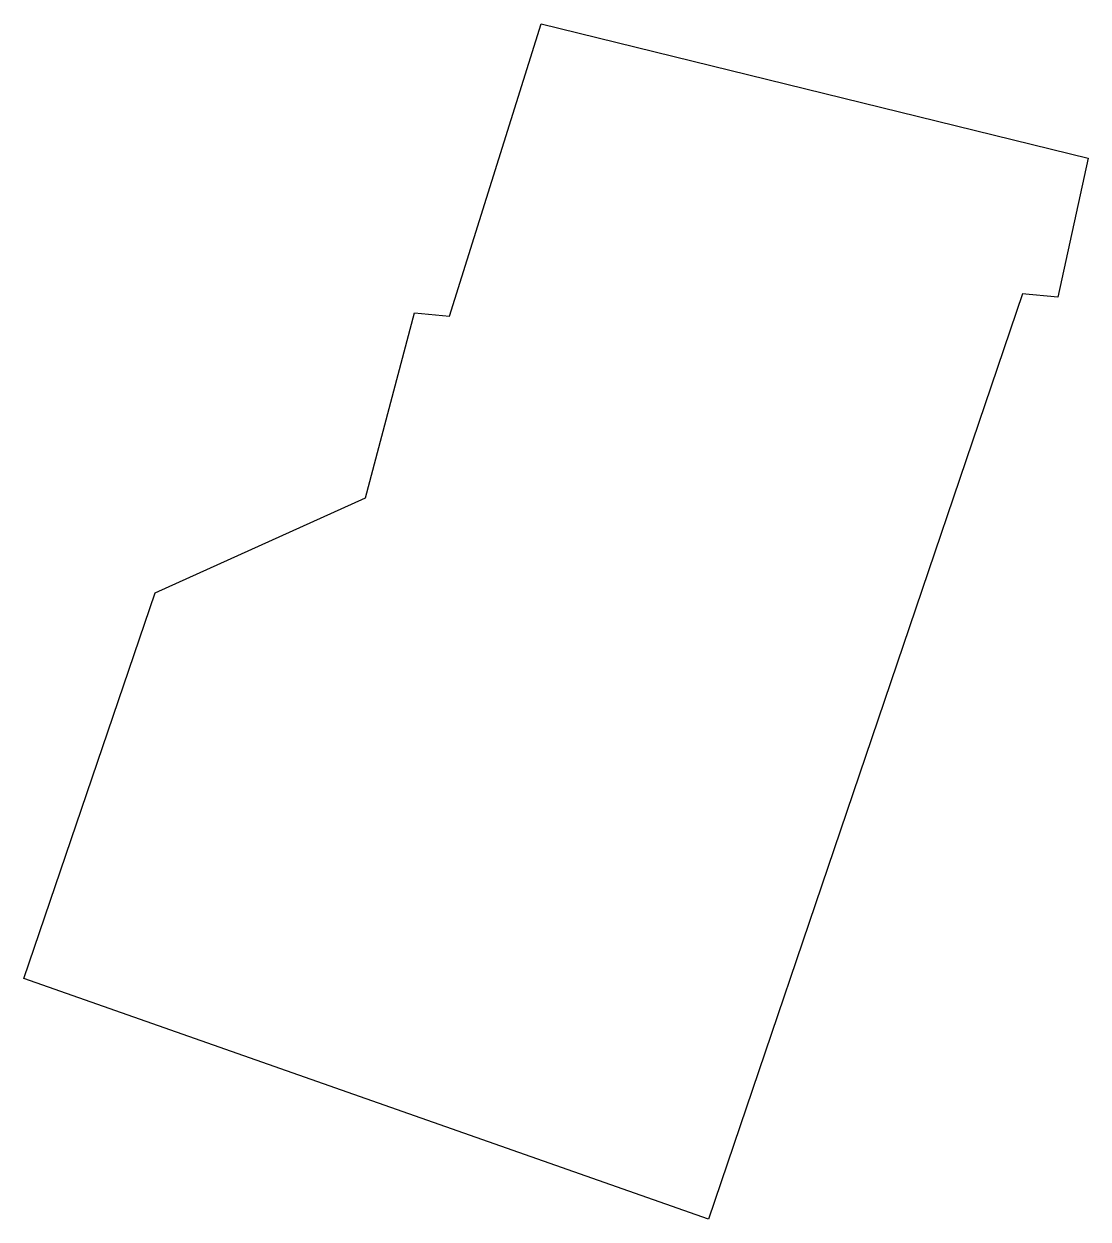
# Model space of a CAD drawing. Header units: metres. Extents: x -27.1 to 15, y 0 to 47.3.
import ezdxf

# ---------------------------------------------------------------- set-up
doc = ezdxf.new("R2010")
doc.units = ezdxf.units.M
doc.layers.add('EP_BOUNDARY', color=1, linetype='CONTINUOUS')

msp = doc.modelspace()

# ---------------------------------------------------------------- linework, layer by layer
at = {"layer": 'EP_BOUNDARY', "color": 1}
for p, q in [((-10.2609, 35.7452), (-6.6299, 47.3167)), ((-6.6299, 47.3167), (15.0271, 42.0075)), ((15.0271, 42.0075), (13.8326, 36.4984)), ((12.4271, 36.6264), (0, 0)), ((13.8326, 36.4984), (12.416, 36.63)), ((12.416, 36.63), (12.4271, 36.6264)), ((-13.5939, 28.5489), (-11.6503, 35.8717)), ((-11.6503, 35.8717), (-10.2609, 35.7452)), ((-21.9173, 24.7986), (-13.5939, 28.5489)), ((-27.1149, 9.5241), (-21.9173, 24.7986)), ((0, 0), (-27.1149, 9.5241))]:
    msp.add_line(p, q, dxfattribs=at)

doc.saveas('drawing.dxf')
